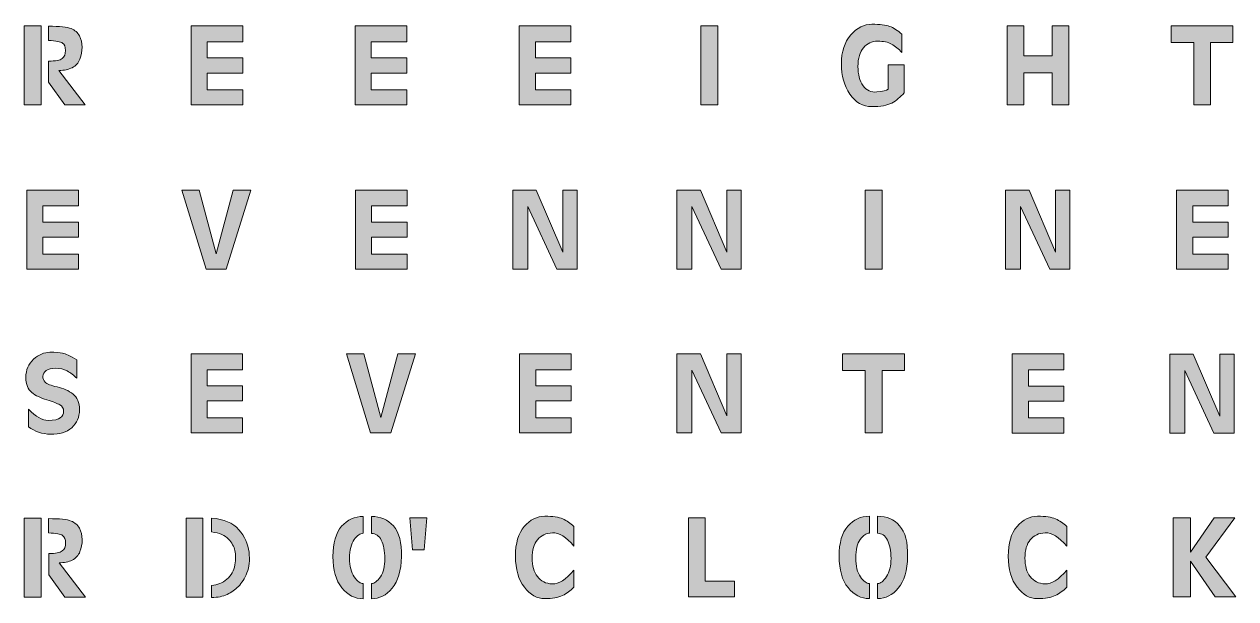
# Model space of a CAD drawing. Header units: inches. Extents: x -93 to 93, y -93 to 93.
# Drawn here: x 4 to 92.5, y -45 to -3 of the extents above; entities that cross this region are included whole.
import ezdxf

# ---------------------------------------------------------------- set-up
doc = ezdxf.new("R2010")
doc.units = ezdxf.units.IN
doc.header["$MEASUREMENT"] = 0
doc.layers.add('Top Copper', color=7, linetype='Continuous')

# ---------------------------------------------------------------- blocks, each defined once
blk = doc.blocks.new('block 42')
at = {"layer": 'Top Copper', "true_color": 0xffffff}
h = blk.add_hatch(color=7, dxfattribs=at)
h.dxf.hatch_style = 2
h.paths.add_polyline_path([(5.198, -3.076), (5.198, -8.855), (3.968, -8.855), (3.968, -3.076)])
edge = h.paths.add_edge_path()
edge.add_spline(control_points=[(6.74, -5.467), (6.902, -5.341), (6.983, -5.144), (6.983, -4.878), (6.983, -4.613), (6.912, -4.431), (6.77, -4.333), (6.629, -4.234), (6.287, -4.171), (5.744, -4.142), (5.744, -4.142), (5.744, -3.102), (5.744, -3.102), (6.564, -3.102), (7.113, -3.16), (7.39, -3.276), (7.667, -3.391), (7.871, -3.569), (8.001, -3.808), (8.131, -4.048), (8.196, -4.323), (8.196, -4.631), (8.196, -4.94), (8.142, -5.235), (8.035, -5.515), (7.929, -5.795), (7.741, -6.002), (7.472, -6.135), (7.204, -6.267), (6.882, -6.334), (6.506, -6.334), (6.506, -6.334), (8.429, -8.855), (8.429, -8.855), (8.429, -8.855), (6.922, -8.855), (6.922, -8.855), (6.922, -8.855), (5.752, -7.2), (5.752, -7.2), (5.752, -7.2), (5.752, -5.649), (5.752, -5.649), (6.249, -5.655), (6.578, -5.594), (6.74, -5.467)], knot_values=[0, 0, 0, 0, 1, 1, 1, 2, 2, 2, 3, 3, 3, 4, 4, 4, 5, 5, 5, 6, 6, 6, 7, 7, 7, 8, 8, 8, 9, 9, 9, 10, 10, 10, 11, 11, 11, 12, 12, 12, 13, 13, 13, 14, 14, 14, 15, 15, 15, 15], degree=3, periodic=1)
at = {"layer": 'Top Copper', "lineweight": 0}
blk.add_lwpolyline([(5.198, -3.076), (5.198, -8.855), (3.968, -8.855), (3.968, -3.076), (5.198, -3.076)], dxfattribs=at)
blk.add_open_spline([(6.74, -5.467), (6.902, -5.341), (6.983, -5.144), (6.983, -4.878), (6.983, -4.613), (6.912, -4.431), (6.77, -4.333), (6.629, -4.234), (6.287, -4.171), (5.744, -4.142), (5.744, -4.142), (5.744, -3.102), (5.744, -3.102), (6.564, -3.102), (7.113, -3.16), (7.39, -3.276), (7.667, -3.391), (7.871, -3.569), (8.001, -3.808), (8.131, -4.048), (8.196, -4.323), (8.196, -4.631), (8.196, -4.94), (8.142, -5.235), (8.035, -5.515), (7.929, -5.795), (7.741, -6.002), (7.472, -6.135), (7.204, -6.267), (6.882, -6.334), (6.506, -6.334), (6.506, -6.334), (8.429, -8.855), (8.429, -8.855), (8.429, -8.855), (6.922, -8.855), (6.922, -8.855), (6.922, -8.855), (5.752, -7.2), (5.752, -7.2), (5.752, -7.2), (5.752, -5.649), (5.752, -5.649), (6.249, -5.655), (6.578, -5.594), (6.74, -5.467)], degree=3, knots=[0, 0, 0, 0, 1, 1, 1, 2, 2, 2, 3, 3, 3, 4, 4, 4, 5, 5, 5, 6, 6, 6, 7, 7, 7, 8, 8, 8, 9, 9, 9, 10, 10, 10, 11, 11, 11, 12, 12, 12, 13, 13, 13, 14, 14, 14, 15, 15, 15, 15], dxfattribs=at)
blk = doc.blocks.new('block 45')
at = {"layer": 'Top Copper', "true_color": 0xffffff}
h = blk.add_hatch(color=7, dxfattribs=at)
h.dxf.hatch_style = 2
h.paths.add_polyline_path([(19.932, -3.076), (19.932, -4.237), (17.341, -4.237), (17.341, -5.424), (19.932, -5.424), (19.932, -6.524), (17.341, -6.524), (17.341, -7.755), (19.932, -7.755), (19.932, -8.855), (16.163, -8.855), (16.163, -3.076)])
at = {"layer": 'Top Copper', "lineweight": 0}
blk.add_lwpolyline([(19.932, -3.076), (19.932, -4.237), (17.341, -4.237), (17.341, -5.424), (19.932, -5.424), (19.932, -6.524), (17.341, -6.524), (17.341, -7.755), (19.932, -7.755), (19.932, -8.855), (16.163, -8.855), (16.163, -3.076), (19.932, -3.076)], dxfattribs=at)
blk = doc.blocks.new('block 59')
at = {"layer": 'Top Copper', "true_color": 0xffffff}
h = blk.add_hatch(color=7, dxfattribs=at)
h.dxf.hatch_style = 2
edge = h.paths.add_edge_path()
edge.add_spline(control_points=[(7.108, -28.31), (6.856, -28.177), (6.579, -28.111), (6.276, -28.111), (5.973, -28.111), (5.739, -28.168), (5.574, -28.284), (5.409, -28.4), (5.327, -28.537), (5.327, -28.696), (5.327, -28.854), (5.386, -28.999), (5.505, -29.129), (5.623, -29.259), (5.912, -29.374), (6.371, -29.475), (6.83, -29.576), (7.217, -29.75), (7.532, -29.995), (7.847, -30.241), (8.004, -30.628), (8.004, -31.156), (8.004, -31.685), (7.815, -32.118), (7.437, -32.456), (7.058, -32.794), (6.549, -32.954), (5.908, -32.936), (5.267, -32.919), (4.726, -32.734), (4.287, -32.382), (4.287, -32.382), (4.287, -31.109), (4.287, -31.109), (4.813, -31.651), (5.291, -31.923), (5.721, -31.923), (6.152, -31.923), (6.446, -31.862), (6.605, -31.741), (6.764, -31.619), (6.843, -31.454), (6.843, -31.243), (6.843, -31.032), (6.752, -30.877), (6.57, -30.779), (6.389, -30.681), (6.072, -30.562), (5.622, -30.424), (5.171, -30.285), (4.803, -30.106), (4.517, -29.887), (4.231, -29.667), (4.088, -29.293), (4.088, -28.765), (4.088, -28.236), (4.277, -27.8), (4.656, -27.457), (5.034, -27.113), (5.43, -26.941), (5.843, -26.941), (6.256, -26.941), (6.565, -26.963), (6.77, -27.006), (6.975, -27.05), (7.32, -27.21), (7.805, -27.487), (7.805, -27.487), (7.805, -28.847), (7.805, -28.847), (7.591, -28.622), (7.359, -28.443), (7.108, -28.31)], knot_values=[0, 0, 0, 0, 1, 1, 1, 2, 2, 2, 3, 3, 3, 4, 4, 4, 5, 5, 5, 6, 6, 6, 7, 7, 7, 8, 8, 8, 9, 9, 9, 10, 10, 10, 11, 11, 11, 12, 12, 12, 13, 13, 13, 14, 14, 14, 15, 15, 15, 16, 16, 16, 17, 17, 17, 18, 18, 18, 19, 19, 19, 20, 20, 20, 21, 21, 21, 22, 22, 22, 23, 23, 23, 24, 24, 24, 24], degree=3, periodic=1)
at = {"layer": 'Top Copper', "lineweight": 0}
blk.add_open_spline([(7.108, -28.31), (6.856, -28.177), (6.579, -28.111), (6.276, -28.111), (5.973, -28.111), (5.739, -28.168), (5.574, -28.284), (5.409, -28.4), (5.327, -28.537), (5.327, -28.696), (5.327, -28.854), (5.386, -28.999), (5.505, -29.129), (5.623, -29.259), (5.912, -29.374), (6.371, -29.475), (6.83, -29.576), (7.217, -29.75), (7.532, -29.995), (7.847, -30.241), (8.004, -30.628), (8.004, -31.156), (8.004, -31.685), (7.815, -32.118), (7.437, -32.456), (7.058, -32.794), (6.549, -32.954), (5.908, -32.936), (5.267, -32.919), (4.726, -32.734), (4.287, -32.382), (4.287, -32.382), (4.287, -31.109), (4.287, -31.109), (4.813, -31.651), (5.291, -31.923), (5.721, -31.923), (6.152, -31.923), (6.446, -31.862), (6.605, -31.741), (6.764, -31.619), (6.843, -31.454), (6.843, -31.243), (6.843, -31.032), (6.752, -30.877), (6.57, -30.779), (6.389, -30.681), (6.072, -30.562), (5.622, -30.424), (5.171, -30.285), (4.803, -30.106), (4.517, -29.887), (4.231, -29.667), (4.088, -29.293), (4.088, -28.765), (4.088, -28.236), (4.277, -27.8), (4.656, -27.457), (5.034, -27.113), (5.43, -26.941), (5.843, -26.941), (6.256, -26.941), (6.565, -26.963), (6.77, -27.006), (6.975, -27.05), (7.32, -27.21), (7.805, -27.487), (7.805, -27.487), (7.805, -28.847), (7.805, -28.847), (7.591, -28.622), (7.359, -28.443), (7.108, -28.31)], degree=3, knots=[0, 0, 0, 0, 1, 1, 1, 2, 2, 2, 3, 3, 3, 4, 4, 4, 5, 5, 5, 6, 6, 6, 7, 7, 7, 8, 8, 8, 9, 9, 9, 10, 10, 10, 11, 11, 11, 12, 12, 12, 13, 13, 13, 14, 14, 14, 15, 15, 15, 16, 16, 16, 17, 17, 17, 18, 18, 18, 19, 19, 19, 20, 20, 20, 21, 21, 21, 22, 22, 22, 23, 23, 23, 24, 24, 24, 24], dxfattribs=at)
blk = doc.blocks.new('block 60')
at = {"layer": 'Top Copper', "true_color": 0xffffff}
h = blk.add_hatch(color=7, dxfattribs=at)
h.dxf.hatch_style = 2
h.paths.add_polyline_path([(19.921, -27.054), (19.921, -28.215), (17.331, -28.215), (17.331, -29.401), (19.921, -29.401), (19.921, -30.502), (17.331, -30.502), (17.331, -31.732), (19.921, -31.732), (19.921, -32.832), (16.152, -32.832), (16.152, -27.054)])
at = {"layer": 'Top Copper', "lineweight": 0}
blk.add_lwpolyline([(19.921, -27.054), (19.921, -28.215), (17.331, -28.215), (17.331, -29.401), (19.921, -29.401), (19.921, -30.502), (17.331, -30.502), (17.331, -31.732), (19.921, -31.732), (19.921, -32.832), (16.152, -32.832), (16.152, -27.054), (19.921, -27.054)], dxfattribs=at)
blk = doc.blocks.new('block 61')
at = {"layer": 'Top Copper', "true_color": 0xffffff}
h = blk.add_hatch(color=7, dxfattribs=at)
h.dxf.hatch_style = 2
h.paths.add_polyline_path([(43.927, -27.054), (43.927, -28.215), (41.337, -28.215), (41.337, -29.401), (43.927, -29.401), (43.927, -30.502), (41.337, -30.502), (41.337, -31.732), (43.927, -31.732), (43.927, -32.832), (40.159, -32.832), (40.159, -27.054)])
at = {"layer": 'Top Copper', "lineweight": 0}
blk.add_lwpolyline([(43.927, -27.054), (43.927, -28.215), (41.337, -28.215), (41.337, -29.401), (43.927, -29.401), (43.927, -30.502), (41.337, -30.502), (41.337, -31.732), (43.927, -31.732), (43.927, -32.832), (40.159, -32.832), (40.159, -27.054), (43.927, -27.054)], dxfattribs=at)
blk = doc.blocks.new('block 62')
at = {"layer": 'Top Copper', "true_color": 0xffffff}
h = blk.add_hatch(color=7, dxfattribs=at)
h.dxf.hatch_style = 2
h.paths.add_polyline_path([(56.348, -32.832), (54.876, -32.832), (52.744, -28.258), (52.744, -32.832), (51.653, -32.832), (51.653, -27.054), (53.368, -27.054), (55.3, -31.594), (55.309, -27.054), (56.348, -27.054)])
at = {"layer": 'Top Copper', "lineweight": 0}
blk.add_lwpolyline([(56.348, -32.832), (54.876, -32.832), (52.744, -28.258), (52.744, -32.832), (51.653, -32.832), (51.653, -27.054), (53.368, -27.054), (55.3, -31.594), (55.309, -27.054), (56.348, -27.054), (56.348, -32.832)], dxfattribs=at)
blk = doc.blocks.new('block 63')
at = {"layer": 'Top Copper', "true_color": 0xffffff}
h = blk.add_hatch(color=7, dxfattribs=at)
h.dxf.hatch_style = 2
h.paths.add_polyline_path([(54.638, -3.069), (54.638, -8.848), (53.408, -8.848), (53.408, -3.069)])
at = {"layer": 'Top Copper', "lineweight": 0}
blk.add_lwpolyline([(54.638, -3.069), (54.638, -8.848), (53.408, -8.848), (53.408, -3.069), (54.638, -3.069)], dxfattribs=at)
blk = doc.blocks.new('block 64')
at = {"layer": 'Top Copper', "true_color": 0xffffff}
h = blk.add_hatch(color=7, dxfattribs=at)
h.dxf.hatch_style = 2
h.paths.add_polyline_path([(30.757, -32.832), (29.275, -32.832), (27.508, -27.054), (28.782, -27.054), (30.021, -31.706), (31.259, -27.054), (32.55, -27.054)])
at = {"layer": 'Top Copper', "lineweight": 0}
blk.add_lwpolyline([(30.757, -32.832), (29.275, -32.832), (27.508, -27.054), (28.782, -27.054), (30.021, -31.706), (31.259, -27.054), (32.55, -27.054), (30.757, -32.832)], dxfattribs=at)
blk = doc.blocks.new('block 66')
at = {"layer": 'Top Copper', "true_color": 0xffffff}
h = blk.add_hatch(color=7, dxfattribs=at)
h.dxf.hatch_style = 2
edge = h.paths.add_edge_path()
edge.add_spline(control_points=[(68.248, -7.964), (67.977, -8.293), (67.676, -8.545), (67.347, -8.718), (67.018, -8.891), (66.53, -8.978), (65.883, -8.978), (65.236, -8.978), (64.705, -8.674), (64.289, -8.068), (63.873, -7.461), (63.665, -6.721), (63.665, -5.846), (63.665, -4.971), (63.893, -4.271), (64.35, -3.745), (64.806, -3.219), (65.323, -2.956), (65.9, -2.956), (66.478, -2.956), (66.908, -3.008), (67.191, -3.112), (67.474, -3.216), (67.772, -3.407), (68.084, -3.684), (68.084, -3.684), (68.084, -5.027), (68.084, -5.027), (67.847, -4.761), (67.597, -4.556), (67.334, -4.412), (67.071, -4.267), (66.73, -4.195), (66.312, -4.195), (65.893, -4.195), (65.549, -4.354), (65.281, -4.672), (65.012, -4.99), (64.878, -5.446), (64.878, -6.041), (64.878, -6.636), (65.001, -7.106), (65.246, -7.453), (65.492, -7.799), (65.83, -7.951), (66.26, -7.908), (66.69, -7.864), (66.963, -7.797), (67.079, -7.704), (67.079, -7.704), (67.079, -5.937), (67.079, -5.937), (67.079, -5.937), (68.257, -5.937), (68.257, -5.937), (68.257, -5.937), (68.248, -7.964), (68.248, -7.964)], knot_values=[0, 0, 0, 0, 1, 1, 1, 2, 2, 2, 3, 3, 3, 4, 4, 4, 5, 5, 5, 6, 6, 6, 7, 7, 7, 8, 8, 8, 9, 9, 9, 10, 10, 10, 11, 11, 11, 12, 12, 12, 13, 13, 13, 14, 14, 14, 15, 15, 15, 16, 16, 16, 17, 17, 17, 18, 18, 18, 19, 19, 19, 19], degree=3, periodic=1)
at = {"layer": 'Top Copper', "lineweight": 0}
blk.add_open_spline([(68.248, -7.964), (67.977, -8.293), (67.676, -8.545), (67.347, -8.718), (67.018, -8.891), (66.53, -8.978), (65.883, -8.978), (65.236, -8.978), (64.705, -8.674), (64.289, -8.068), (63.873, -7.461), (63.665, -6.721), (63.665, -5.846), (63.665, -4.971), (63.893, -4.271), (64.35, -3.745), (64.806, -3.219), (65.323, -2.956), (65.9, -2.956), (66.478, -2.956), (66.908, -3.008), (67.191, -3.112), (67.474, -3.216), (67.772, -3.407), (68.084, -3.684), (68.084, -3.684), (68.084, -5.027), (68.084, -5.027), (67.847, -4.761), (67.597, -4.556), (67.334, -4.412), (67.071, -4.267), (66.73, -4.195), (66.312, -4.195), (65.893, -4.195), (65.549, -4.354), (65.281, -4.672), (65.012, -4.99), (64.878, -5.446), (64.878, -6.041), (64.878, -6.636), (65.001, -7.106), (65.246, -7.453), (65.492, -7.799), (65.83, -7.951), (66.26, -7.908), (66.69, -7.864), (66.963, -7.797), (67.079, -7.704), (67.079, -7.704), (67.079, -5.937), (67.079, -5.937), (67.079, -5.937), (68.257, -5.937), (68.257, -5.937), (68.257, -5.937), (68.248, -7.964), (68.248, -7.964)], degree=3, knots=[0, 0, 0, 0, 1, 1, 1, 2, 2, 2, 3, 3, 3, 4, 4, 4, 5, 5, 5, 6, 6, 6, 7, 7, 7, 8, 8, 8, 9, 9, 9, 10, 10, 10, 11, 11, 11, 12, 12, 12, 13, 13, 13, 14, 14, 14, 15, 15, 15, 16, 16, 16, 17, 17, 17, 18, 18, 18, 19, 19, 19, 19], dxfattribs=at)
blk = doc.blocks.new('block 67')
at = {"layer": 'Top Copper', "true_color": 0xffffff}
h = blk.add_hatch(color=7, dxfattribs=at)
h.dxf.hatch_style = 2
h.paths.add_polyline_path([(79.054, -5.278), (79.054, -3.069), (80.284, -3.069), (80.284, -8.848), (79.054, -8.848), (79.054, -6.5), (77.001, -6.5), (77.001, -8.848), (75.77, -8.848), (75.77, -3.069), (77.001, -3.069), (77.001, -5.278)])
at = {"layer": 'Top Copper', "lineweight": 0}
blk.add_lwpolyline([(79.054, -5.278), (79.054, -3.069), (80.284, -3.069), (80.284, -8.848), (79.054, -8.848), (79.054, -6.5), (77.001, -6.5), (77.001, -8.848), (75.77, -8.848), (75.77, -3.069), (77.001, -3.069), (77.001, -5.278), (79.054, -5.278)], dxfattribs=at)
blk = doc.blocks.new('block 68')
at = {"layer": 'Top Copper', "true_color": 0xffffff}
h = blk.add_hatch(color=7, dxfattribs=at)
h.dxf.hatch_style = 2
h.paths.add_polyline_path([(92.271, -3.069), (92.271, -4.282), (90.633, -4.282), (90.633, -8.848), (89.403, -8.848), (89.403, -4.282), (87.748, -4.282), (87.748, -3.069)])
at = {"layer": 'Top Copper', "lineweight": 0}
blk.add_lwpolyline([(92.271, -3.069), (92.271, -4.282), (90.633, -4.282), (90.633, -8.848), (89.403, -8.848), (89.403, -4.282), (87.748, -4.282), (87.748, -3.069), (92.271, -3.069)], dxfattribs=at)
blk = doc.blocks.new('block 69')
at = {"layer": 'Top Copper', "true_color": 0xffffff}
h = blk.add_hatch(color=7, dxfattribs=at)
h.dxf.hatch_style = 2
h.paths.add_polyline_path([(66.641, -15.082), (66.641, -20.861), (65.41, -20.861), (65.41, -15.082)])
at = {"layer": 'Top Copper', "lineweight": 0}
blk.add_lwpolyline([(66.641, -15.082), (66.641, -20.861), (65.41, -20.861), (65.41, -15.082), (66.641, -15.082)], dxfattribs=at)
blk = doc.blocks.new('block 70')
at = {"layer": 'Top Copper', "true_color": 0xffffff}
h = blk.add_hatch(color=7, dxfattribs=at)
h.dxf.hatch_style = 2
h.paths.add_polyline_path([(91.925, -15.082), (91.925, -16.243), (89.335, -16.243), (89.335, -17.43), (91.925, -17.43), (91.925, -18.53), (89.335, -18.53), (89.335, -19.76), (91.925, -19.76), (91.925, -20.861), (88.157, -20.861), (88.157, -15.082)])
at = {"layer": 'Top Copper', "lineweight": 0}
blk.add_lwpolyline([(91.925, -15.082), (91.925, -16.243), (89.335, -16.243), (89.335, -17.43), (91.925, -17.43), (91.925, -18.53), (89.335, -18.53), (89.335, -19.76), (91.925, -19.76), (91.925, -20.861), (88.157, -20.861), (88.157, -15.082), (91.925, -15.082)], dxfattribs=at)
blk = doc.blocks.new('block 72')
at = {"layer": 'Top Copper', "true_color": 0xffffff}
h = blk.add_hatch(color=7, dxfattribs=at)
h.dxf.hatch_style = 2
h.paths.add_polyline_path([(31.912, -3.076), (31.912, -4.237), (29.322, -4.237), (29.322, -5.424), (31.912, -5.424), (31.912, -6.524), (29.322, -6.524), (29.322, -7.755), (31.912, -7.755), (31.912, -8.855), (28.143, -8.855), (28.143, -3.076)])
at = {"layer": 'Top Copper', "lineweight": 0}
blk.add_lwpolyline([(31.912, -3.076), (31.912, -4.237), (29.322, -4.237), (29.322, -5.424), (31.912, -5.424), (31.912, -6.524), (29.322, -6.524), (29.322, -7.755), (31.912, -7.755), (31.912, -8.855), (28.143, -8.855), (28.143, -3.076), (31.912, -3.076)], dxfattribs=at)
blk = doc.blocks.new('block 74')
at = {"layer": 'Top Copper', "true_color": 0xffffff}
h = blk.add_hatch(color=7, dxfattribs=at)
h.dxf.hatch_style = 2
h.paths.add_polyline_path([(7.927, -15.082), (7.927, -16.243), (5.336, -16.243), (5.336, -17.43), (7.927, -17.43), (7.927, -18.53), (5.336, -18.53), (5.336, -19.76), (7.927, -19.76), (7.927, -20.861), (4.158, -20.861), (4.158, -15.082)])
at = {"layer": 'Top Copper', "lineweight": 0}
blk.add_lwpolyline([(7.927, -15.082), (7.927, -16.243), (5.336, -16.243), (5.336, -17.43), (7.927, -17.43), (7.927, -18.53), (5.336, -18.53), (5.336, -19.76), (7.927, -19.76), (7.927, -20.861), (4.158, -20.861), (4.158, -15.082), (7.927, -15.082)], dxfattribs=at)
blk = doc.blocks.new('block 75')
at = {"layer": 'Top Copper', "true_color": 0xffffff}
h = blk.add_hatch(color=7, dxfattribs=at)
h.dxf.hatch_style = 2
h.paths.add_polyline_path([(79.917, -27.068), (79.917, -28.229), (77.326, -28.229), (77.326, -29.416), (79.917, -29.416), (79.917, -30.517), (77.326, -30.517), (77.326, -31.747), (79.917, -31.747), (79.917, -32.847), (76.148, -32.847), (76.148, -27.068)])
at = {"layer": 'Top Copper', "lineweight": 0}
blk.add_lwpolyline([(79.917, -27.068), (79.917, -28.229), (77.326, -28.229), (77.326, -29.416), (79.917, -29.416), (79.917, -30.517), (77.326, -30.517), (77.326, -31.747), (79.917, -31.747), (79.917, -32.847), (76.148, -32.847), (76.148, -27.068), (79.917, -27.068)], dxfattribs=at)
blk = doc.blocks.new('block 76')
at = {"layer": 'Top Copper', "true_color": 0xffffff}
h = blk.add_hatch(color=7, dxfattribs=at)
h.dxf.hatch_style = 2
h.paths.add_polyline_path([(80.354, -20.861), (78.882, -20.861), (76.751, -16.286), (76.751, -20.861), (75.659, -20.861), (75.659, -15.082), (77.374, -15.082), (79.306, -19.622), (79.315, -15.082), (80.354, -15.082)])
at = {"layer": 'Top Copper', "lineweight": 0}
blk.add_lwpolyline([(80.354, -20.861), (78.882, -20.861), (76.751, -16.286), (76.751, -20.861), (75.659, -20.861), (75.659, -15.082), (77.374, -15.082), (79.306, -19.622), (79.315, -15.082), (80.354, -15.082), (80.354, -20.861)], dxfattribs=at)
blk = doc.blocks.new('block 77')
at = {"layer": 'Top Copper', "true_color": 0xffffff}
h = blk.add_hatch(color=7, dxfattribs=at)
h.dxf.hatch_style = 2
h.paths.add_polyline_path([(18.731, -20.861), (17.249, -20.861), (15.482, -15.082), (16.756, -15.082), (17.994, -19.735), (19.233, -15.082), (20.524, -15.082)])
at = {"layer": 'Top Copper', "lineweight": 0}
blk.add_lwpolyline([(18.731, -20.861), (17.249, -20.861), (15.482, -15.082), (16.756, -15.082), (17.994, -19.735), (19.233, -15.082), (20.524, -15.082), (18.731, -20.861)], dxfattribs=at)
blk = doc.blocks.new('block 78')
at = {"layer": 'Top Copper', "true_color": 0xffffff}
h = blk.add_hatch(color=7, dxfattribs=at)
h.dxf.hatch_style = 2
h.paths.add_polyline_path([(31.932, -15.082), (31.932, -16.243), (29.341, -16.243), (29.341, -17.43), (31.932, -17.43), (31.932, -18.53), (29.341, -18.53), (29.341, -19.76), (31.932, -19.76), (31.932, -20.861), (28.163, -20.861), (28.163, -15.082)])
at = {"layer": 'Top Copper', "lineweight": 0}
blk.add_lwpolyline([(31.932, -15.082), (31.932, -16.243), (29.341, -16.243), (29.341, -17.43), (31.932, -17.43), (31.932, -18.53), (29.341, -18.53), (29.341, -19.76), (31.932, -19.76), (31.932, -20.861), (28.163, -20.861), (28.163, -15.082), (31.932, -15.082)], dxfattribs=at)
blk = doc.blocks.new('block 79')
at = {"layer": 'Top Copper', "true_color": 0xffffff}
h = blk.add_hatch(color=7, dxfattribs=at)
h.dxf.hatch_style = 2
h.paths.add_polyline_path([(44.359, -20.861), (42.886, -20.861), (40.755, -16.286), (40.755, -20.861), (39.663, -20.861), (39.663, -15.082), (41.379, -15.082), (43.311, -19.622), (43.319, -15.082), (44.359, -15.082)])
at = {"layer": 'Top Copper', "lineweight": 0}
blk.add_lwpolyline([(44.359, -20.861), (42.886, -20.861), (40.755, -16.286), (40.755, -20.861), (39.663, -20.861), (39.663, -15.082), (41.379, -15.082), (43.311, -19.622), (43.319, -15.082), (44.359, -15.082), (44.359, -20.861)], dxfattribs=at)
blk = doc.blocks.new('block 84')
at = {"layer": 'Top Copper', "true_color": 0xffffff}
h = blk.add_hatch(color=7, dxfattribs=at)
h.dxf.hatch_style = 2
edge = h.paths.add_edge_path()
edge.add_spline(control_points=[(44.125, -44.122), (43.877, -44.377), (43.598, -44.579), (43.289, -44.729), (42.98, -44.879), (42.547, -44.954), (41.99, -44.954), (41.432, -44.954), (40.937, -44.677), (40.504, -44.122), (40.071, -43.568), (39.854, -42.814), (39.854, -41.861), (39.854, -40.908), (40.067, -40.182), (40.495, -39.682), (40.922, -39.183), (41.425, -38.933), (42.003, -38.933), (42.58, -38.933), (43.016, -38.996), (43.311, -39.124), (43.605, -39.251), (43.877, -39.438), (44.125, -39.686), (44.125, -39.686), (44.125, -41.116), (44.125, -41.116), (43.553, -40.452), (43.032, -40.128), (42.561, -40.146), (42.09, -40.163), (41.725, -40.331), (41.466, -40.648), (41.205, -40.966), (41.076, -41.412), (41.076, -41.987), (41.076, -42.561), (41.202, -43.015), (41.457, -43.347), (41.711, -43.679), (42.073, -43.857), (42.544, -43.88), (43.015, -43.903), (43.542, -43.565), (44.125, -42.866), (44.125, -42.866), (44.125, -44.122), (44.125, -44.122)], knot_values=[0, 0, 0, 0, 1, 1, 1, 2, 2, 2, 3, 3, 3, 4, 4, 4, 5, 5, 5, 6, 6, 6, 7, 7, 7, 8, 8, 8, 9, 9, 9, 10, 10, 10, 11, 11, 11, 12, 12, 12, 13, 13, 13, 14, 14, 14, 15, 15, 15, 16, 16, 16, 16], degree=3, periodic=1)
at = {"layer": 'Top Copper', "lineweight": 0}
blk.add_open_spline([(44.125, -44.122), (43.877, -44.377), (43.598, -44.579), (43.289, -44.729), (42.98, -44.879), (42.547, -44.954), (41.99, -44.954), (41.432, -44.954), (40.937, -44.677), (40.504, -44.122), (40.071, -43.568), (39.854, -42.814), (39.854, -41.861), (39.854, -40.908), (40.067, -40.182), (40.495, -39.682), (40.922, -39.183), (41.425, -38.933), (42.003, -38.933), (42.58, -38.933), (43.016, -38.996), (43.311, -39.124), (43.605, -39.251), (43.877, -39.438), (44.125, -39.686), (44.125, -39.686), (44.125, -41.116), (44.125, -41.116), (43.553, -40.452), (43.032, -40.128), (42.561, -40.146), (42.09, -40.163), (41.725, -40.331), (41.466, -40.648), (41.205, -40.966), (41.076, -41.412), (41.076, -41.987), (41.076, -42.561), (41.202, -43.015), (41.457, -43.347), (41.711, -43.679), (42.073, -43.857), (42.544, -43.88), (43.015, -43.903), (43.542, -43.565), (44.125, -42.866), (44.125, -42.866), (44.125, -44.122), (44.125, -44.122)], degree=3, knots=[0, 0, 0, 0, 1, 1, 1, 2, 2, 2, 3, 3, 3, 4, 4, 4, 5, 5, 5, 6, 6, 6, 7, 7, 7, 8, 8, 8, 9, 9, 9, 10, 10, 10, 11, 11, 11, 12, 12, 12, 13, 13, 13, 14, 14, 14, 15, 15, 15, 16, 16, 16, 16], dxfattribs=at)
blk = doc.blocks.new('block 85')
at = {"layer": 'Top Copper', "true_color": 0xffffff}
h = blk.add_hatch(color=7, dxfattribs=at)
h.dxf.hatch_style = 2
h.paths.add_polyline_path([(55.848, -43.672), (55.848, -44.824), (52.496, -44.824), (52.496, -39.045), (53.726, -39.045), (53.726, -43.672)])
at = {"layer": 'Top Copper', "lineweight": 0}
blk.add_lwpolyline([(55.848, -43.672), (55.848, -44.824), (52.496, -44.824), (52.496, -39.045), (53.726, -39.045), (53.726, -43.672), (55.848, -43.672)], dxfattribs=at)
blk = doc.blocks.new('block 88')
at = {"layer": 'Top Copper', "true_color": 0xffffff}
h = blk.add_hatch(color=7, dxfattribs=at)
h.dxf.hatch_style = 2
edge = h.paths.add_edge_path()
edge.add_spline(control_points=[(64.15, -44.148), (63.717, -43.611), (63.5, -42.849), (63.5, -41.861), (63.5, -40.874), (63.711, -40.138), (64.133, -39.656), (64.555, -39.174), (65.08, -38.933), (65.71, -38.933), (65.71, -38.933), (65.71, -40.163), (65.71, -40.163), (65.49, -40.169), (65.269, -40.323), (65.047, -40.627), (64.824, -40.93), (64.713, -41.38), (64.713, -41.978), (64.713, -42.576), (64.829, -43.036), (65.06, -43.36), (65.291, -43.683), (65.507, -43.845), (65.71, -43.845), (65.71, -43.845), (65.71, -44.954), (65.71, -44.954), (65.103, -44.954), (64.583, -44.686), (64.15, -44.148)], knot_values=[0, 0, 0, 0, 1, 1, 1, 2, 2, 2, 3, 3, 3, 4, 4, 4, 5, 5, 5, 6, 6, 6, 7, 7, 7, 8, 8, 8, 9, 9, 9, 10, 10, 10, 10], degree=3, periodic=1)
edge = h.paths.add_edge_path()
edge.add_spline(control_points=[(66.962, -43.347), (67.184, -43.015), (67.294, -42.57), (67.291, -42.013), (67.288, -41.456), (67.201, -41.009), (67.031, -40.674), (66.86, -40.339), (66.622, -40.175), (66.316, -40.18), (66.316, -40.18), (66.316, -38.933), (66.316, -38.933), (66.974, -38.933), (67.509, -39.165), (67.919, -39.63), (68.329, -40.095), (68.524, -40.842), (68.504, -41.87), (68.483, -42.898), (68.257, -43.669), (67.824, -44.183), (67.391, -44.697), (66.888, -44.954), (66.316, -44.954), (66.316, -44.954), (66.316, -43.845), (66.316, -43.845), (66.524, -43.845), (66.739, -43.679), (66.962, -43.347)], knot_values=[0, 0, 0, 0, 1, 1, 1, 2, 2, 2, 3, 3, 3, 4, 4, 4, 5, 5, 5, 6, 6, 6, 7, 7, 7, 8, 8, 8, 9, 9, 9, 10, 10, 10, 10], degree=3, periodic=1)
at = {"layer": 'Top Copper', "lineweight": 0}
for points in [[(64.15, -44.148), (63.717, -43.611), (63.5, -42.849), (63.5, -41.861), (63.5, -40.874), (63.711, -40.138), (64.133, -39.656), (64.555, -39.174), (65.08, -38.933), (65.71, -38.933), (65.71, -38.933), (65.71, -40.163), (65.71, -40.163), (65.49, -40.169), (65.269, -40.323), (65.047, -40.627), (64.824, -40.93), (64.713, -41.38), (64.713, -41.978), (64.713, -42.576), (64.829, -43.036), (65.06, -43.36), (65.291, -43.683), (65.507, -43.845), (65.71, -43.845), (65.71, -43.845), (65.71, -44.954), (65.71, -44.954), (65.103, -44.954), (64.583, -44.686), (64.15, -44.148)], [(66.962, -43.347), (67.184, -43.015), (67.294, -42.57), (67.291, -42.013), (67.288, -41.456), (67.201, -41.009), (67.031, -40.674), (66.86, -40.339), (66.622, -40.175), (66.316, -40.18), (66.316, -40.18), (66.316, -38.933), (66.316, -38.933), (66.974, -38.933), (67.509, -39.165), (67.919, -39.63), (68.329, -40.095), (68.524, -40.842), (68.504, -41.87), (68.483, -42.898), (68.257, -43.669), (67.824, -44.183), (67.391, -44.697), (66.888, -44.954), (66.316, -44.954), (66.316, -44.954), (66.316, -43.845), (66.316, -43.845), (66.524, -43.845), (66.739, -43.679), (66.962, -43.347)]]:
    blk.add_open_spline(points, degree=3, knots=[0, 0, 0, 0, 1, 1, 1, 2, 2, 2, 3, 3, 3, 4, 4, 4, 5, 5, 5, 6, 6, 6, 7, 7, 7, 8, 8, 8, 9, 9, 9, 10, 10, 10, 10], dxfattribs=at)
blk = doc.blocks.new('block 89')
at = {"layer": 'Top Copper', "true_color": 0xffffff}
h = blk.add_hatch(color=7, dxfattribs=at)
h.dxf.hatch_style = 2
edge = h.paths.add_edge_path()
edge.add_spline(control_points=[(80.126, -44.122), (79.878, -44.377), (79.599, -44.579), (79.29, -44.729), (78.981, -44.879), (78.548, -44.954), (77.991, -44.954), (77.433, -44.954), (76.938, -44.677), (76.505, -44.122), (76.072, -43.568), (75.855, -42.814), (75.855, -41.861), (75.855, -40.908), (76.069, -40.182), (76.496, -39.682), (76.923, -39.183), (77.426, -38.933), (78.004, -38.933), (78.581, -38.933), (79.017, -38.996), (79.312, -39.124), (79.607, -39.251), (79.878, -39.438), (80.126, -39.686), (80.126, -39.686), (80.126, -41.116), (80.126, -41.116), (79.554, -40.452), (79.033, -40.128), (78.563, -40.146), (78.092, -40.163), (77.727, -40.331), (77.467, -40.648), (77.207, -40.966), (77.077, -41.412), (77.077, -41.987), (77.077, -42.561), (77.204, -43.015), (77.458, -43.347), (77.712, -43.679), (78.074, -43.857), (78.545, -43.88), (79.016, -43.903), (79.543, -43.565), (80.126, -42.866), (80.126, -42.866), (80.126, -44.122), (80.126, -44.122)], knot_values=[0, 0, 0, 0, 1, 1, 1, 2, 2, 2, 3, 3, 3, 4, 4, 4, 5, 5, 5, 6, 6, 6, 7, 7, 7, 8, 8, 8, 9, 9, 9, 10, 10, 10, 11, 11, 11, 12, 12, 12, 13, 13, 13, 14, 14, 14, 15, 15, 15, 16, 16, 16, 16], degree=3, periodic=1)
at = {"layer": 'Top Copper', "lineweight": 0}
blk.add_open_spline([(80.126, -44.122), (79.878, -44.377), (79.599, -44.579), (79.29, -44.729), (78.981, -44.879), (78.548, -44.954), (77.991, -44.954), (77.433, -44.954), (76.938, -44.677), (76.505, -44.122), (76.072, -43.568), (75.855, -42.814), (75.855, -41.861), (75.855, -40.908), (76.069, -40.182), (76.496, -39.682), (76.923, -39.183), (77.426, -38.933), (78.004, -38.933), (78.581, -38.933), (79.017, -38.996), (79.312, -39.124), (79.607, -39.251), (79.878, -39.438), (80.126, -39.686), (80.126, -39.686), (80.126, -41.116), (80.126, -41.116), (79.554, -40.452), (79.033, -40.128), (78.563, -40.146), (78.092, -40.163), (77.727, -40.331), (77.467, -40.648), (77.207, -40.966), (77.077, -41.412), (77.077, -41.987), (77.077, -42.561), (77.204, -43.015), (77.458, -43.347), (77.712, -43.679), (78.074, -43.857), (78.545, -43.88), (79.016, -43.903), (79.543, -43.565), (80.126, -42.866), (80.126, -42.866), (80.126, -44.122), (80.126, -44.122)], degree=3, knots=[0, 0, 0, 0, 1, 1, 1, 2, 2, 2, 3, 3, 3, 4, 4, 4, 5, 5, 5, 6, 6, 6, 7, 7, 7, 8, 8, 8, 9, 9, 9, 10, 10, 10, 11, 11, 11, 12, 12, 12, 13, 13, 13, 14, 14, 14, 15, 15, 15, 16, 16, 16, 16], dxfattribs=at)
blk = doc.blocks.new('block 90')
at = {"layer": 'Top Copper', "true_color": 0xffffff}
h = blk.add_hatch(color=7, dxfattribs=at)
h.dxf.hatch_style = 2
h.paths.add_polyline_path([(87.903, -39.045), (89.159, -39.045), (89.159, -41.566), (90.901, -39.045), (92.408, -39.045), (90.286, -41.922), (92.478, -44.824), (90.962, -44.824), (89.159, -42.225), (89.159, -44.824), (87.903, -44.824)])
at = {"layer": 'Top Copper', "lineweight": 0}
blk.add_lwpolyline([(87.903, -39.045), (89.159, -39.045), (89.159, -41.566), (90.901, -39.045), (92.408, -39.045), (90.286, -41.922), (92.478, -44.824), (90.962, -44.824), (89.159, -42.225), (89.159, -44.824), (87.903, -44.824), (87.903, -39.045)], dxfattribs=at)
blk = doc.blocks.new('block 143')
at = {"layer": 'Top Copper', "true_color": 0xffffff}
h = blk.add_hatch(color=7, dxfattribs=at)
h.dxf.hatch_style = 2
edge = h.paths.add_edge_path()
edge.add_spline(control_points=[(27.173, -44.161), (26.74, -43.624), (26.523, -42.861), (26.523, -41.874), (26.523, -40.886), (26.734, -40.151), (27.156, -39.669), (27.578, -39.187), (28.103, -38.945), (28.733, -38.945), (28.733, -38.945), (28.733, -40.176), (28.733, -40.176), (28.513, -40.182), (28.292, -40.336), (28.07, -40.639), (27.847, -40.943), (27.736, -41.393), (27.736, -41.991), (27.736, -42.589), (27.852, -43.049), (28.083, -43.373), (28.314, -43.696), (28.531, -43.858), (28.733, -43.858), (28.733, -43.858), (28.733, -44.967), (28.733, -44.967), (28.126, -44.967), (27.607, -44.698), (27.173, -44.161)], knot_values=[0, 0, 0, 0, 1, 1, 1, 2, 2, 2, 3, 3, 3, 4, 4, 4, 5, 5, 5, 6, 6, 6, 7, 7, 7, 8, 8, 8, 9, 9, 9, 10, 10, 10, 10], degree=3, periodic=1)
edge = h.paths.add_edge_path()
edge.add_spline(control_points=[(29.985, -43.36), (30.207, -43.028), (30.317, -42.583), (30.314, -42.025), (30.311, -41.468), (30.224, -41.022), (30.054, -40.687), (29.883, -40.352), (29.645, -40.187), (29.339, -40.193), (29.339, -40.193), (29.339, -38.945), (29.339, -38.945), (29.997, -38.945), (30.532, -39.178), (30.942, -39.643), (31.352, -40.108), (31.547, -40.855), (31.527, -41.883), (31.506, -42.911), (31.28, -43.682), (30.847, -44.196), (30.414, -44.71), (29.911, -44.967), (29.339, -44.967), (29.339, -44.967), (29.339, -43.858), (29.339, -43.858), (29.547, -43.858), (29.762, -43.692), (29.985, -43.36)], knot_values=[0, 0, 0, 0, 1, 1, 1, 2, 2, 2, 3, 3, 3, 4, 4, 4, 5, 5, 5, 6, 6, 6, 7, 7, 7, 8, 8, 8, 9, 9, 9, 10, 10, 10, 10], degree=3, periodic=1)
h = blk.add_hatch(color=7, dxfattribs=at)
h.dxf.hatch_style = 2
h.paths.add_polyline_path([(32.345, -41.38), (32.138, -39.058), (33.385, -39.058), (33.177, -41.38)])
at = {"layer": 'Top Copper', "lineweight": 0}
blk.add_lwpolyline([(32.345, -41.38), (32.138, -39.058), (33.385, -39.058), (33.177, -41.38), (32.345, -41.38)], dxfattribs=at)
for points in [[(27.173, -44.161), (26.74, -43.624), (26.523, -42.861), (26.523, -41.874), (26.523, -40.886), (26.734, -40.151), (27.156, -39.669), (27.578, -39.187), (28.103, -38.945), (28.733, -38.945), (28.733, -38.945), (28.733, -40.176), (28.733, -40.176), (28.513, -40.182), (28.292, -40.336), (28.07, -40.639), (27.847, -40.943), (27.736, -41.393), (27.736, -41.991), (27.736, -42.589), (27.852, -43.049), (28.083, -43.373), (28.314, -43.696), (28.531, -43.858), (28.733, -43.858), (28.733, -43.858), (28.733, -44.967), (28.733, -44.967), (28.126, -44.967), (27.607, -44.698), (27.173, -44.161)], [(29.985, -43.36), (30.207, -43.028), (30.317, -42.583), (30.314, -42.025), (30.311, -41.468), (30.224, -41.022), (30.054, -40.687), (29.883, -40.352), (29.645, -40.187), (29.339, -40.193), (29.339, -40.193), (29.339, -38.945), (29.339, -38.945), (29.997, -38.945), (30.532, -39.178), (30.942, -39.643), (31.352, -40.108), (31.547, -40.855), (31.527, -41.883), (31.506, -42.911), (31.28, -43.682), (30.847, -44.196), (30.414, -44.71), (29.911, -44.967), (29.339, -44.967), (29.339, -44.967), (29.339, -43.858), (29.339, -43.858), (29.547, -43.858), (29.762, -43.692), (29.985, -43.36)]]:
    blk.add_open_spline(points, degree=3, knots=[0, 0, 0, 0, 1, 1, 1, 2, 2, 2, 3, 3, 3, 4, 4, 4, 5, 5, 5, 6, 6, 6, 7, 7, 7, 8, 8, 8, 9, 9, 9, 10, 10, 10, 10], dxfattribs=at)
blk = doc.blocks.new('block 177')
at = {"layer": 'Top Copper', "true_color": 0xffffff}
h = blk.add_hatch(color=7, dxfattribs=at)
h.dxf.hatch_style = 2
h.paths.add_polyline_path([(91.925, -15.082), (91.925, -16.243), (89.335, -16.243), (89.335, -17.43), (91.925, -17.43), (91.925, -18.53), (89.335, -18.53), (89.335, -19.76), (91.925, -19.76), (91.925, -20.861), (88.157, -20.861), (88.157, -15.082)])
at = {"layer": 'Top Copper', "lineweight": 0}
blk.add_lwpolyline([(91.925, -15.082), (91.925, -16.243), (89.335, -16.243), (89.335, -17.43), (91.925, -17.43), (91.925, -18.53), (89.335, -18.53), (89.335, -19.76), (91.925, -19.76), (91.925, -20.861), (88.157, -20.861), (88.157, -15.082), (91.925, -15.082)], dxfattribs=at)
blk = doc.blocks.new('block 200')
at = {"layer": 'Top Copper', "true_color": 0xffffff}
h = blk.add_hatch(color=7, dxfattribs=at)
h.dxf.hatch_style = 2
h.paths.add_polyline_path([(92.353, -32.856), (90.88, -32.856), (88.749, -28.281), (88.749, -32.856), (87.657, -32.856), (87.657, -27.077), (89.372, -27.077), (91.304, -31.617), (91.313, -27.077), (92.353, -27.077)])
at = {"layer": 'Top Copper', "lineweight": 0}
blk.add_lwpolyline([(92.353, -32.856), (90.88, -32.856), (88.749, -28.281), (88.749, -32.856), (87.657, -32.856), (87.657, -27.077), (89.372, -27.077), (91.304, -31.617), (91.313, -27.077), (92.353, -27.077), (92.353, -32.856)], dxfattribs=at)
blk = doc.blocks.new('block 209')
at = {"layer": 'Top Copper', "true_color": 0xffffff}
h = blk.add_hatch(color=7, dxfattribs=at)
h.dxf.hatch_style = 2
h.paths.add_polyline_path([(43.902, -3.076), (43.902, -4.237), (41.311, -4.237), (41.311, -5.424), (43.902, -5.424), (43.902, -6.524), (41.311, -6.524), (41.311, -7.755), (43.902, -7.755), (43.902, -8.855), (40.133, -8.855), (40.133, -3.076)])
at = {"layer": 'Top Copper', "lineweight": 0}
blk.add_lwpolyline([(43.902, -3.076), (43.902, -4.237), (41.311, -4.237), (41.311, -5.424), (43.902, -5.424), (43.902, -6.524), (41.311, -6.524), (41.311, -7.755), (43.902, -7.755), (43.902, -8.855), (40.133, -8.855), (40.133, -3.076), (43.902, -3.076)], dxfattribs=at)
blk = doc.blocks.new('block 215')
at = {"layer": 'Top Copper', "true_color": 0xffffff}
h = blk.add_hatch(color=7, dxfattribs=at)
h.dxf.hatch_style = 2
h.paths.add_polyline_path([(5.202, -39.08), (5.202, -44.859), (3.972, -44.859), (3.972, -39.08)])
edge = h.paths.add_edge_path()
edge.add_spline(control_points=[(6.744, -41.471), (6.906, -41.345), (6.987, -41.148), (6.987, -40.882), (6.987, -40.617), (6.916, -40.435), (6.775, -40.337), (6.633, -40.238), (6.291, -40.175), (5.748, -40.146), (5.748, -40.146), (5.748, -39.106), (5.748, -39.106), (6.568, -39.106), (7.117, -39.164), (7.394, -39.28), (7.672, -39.395), (7.875, -39.573), (8.005, -39.812), (8.135, -40.052), (8.2, -40.327), (8.2, -40.635), (8.2, -40.944), (8.147, -41.239), (8.04, -41.519), (7.933, -41.799), (7.745, -42.006), (7.477, -42.139), (7.208, -42.271), (6.886, -42.338), (6.511, -42.338), (6.511, -42.338), (8.434, -44.859), (8.434, -44.859), (8.434, -44.859), (6.926, -44.859), (6.926, -44.859), (6.926, -44.859), (5.757, -43.204), (5.757, -43.204), (5.757, -43.204), (5.757, -41.653), (5.757, -41.653), (6.254, -41.659), (6.583, -41.598), (6.744, -41.471)], knot_values=[0, 0, 0, 0, 1, 1, 1, 2, 2, 2, 3, 3, 3, 4, 4, 4, 5, 5, 5, 6, 6, 6, 7, 7, 7, 8, 8, 8, 9, 9, 9, 10, 10, 10, 11, 11, 11, 12, 12, 12, 13, 13, 13, 14, 14, 14, 15, 15, 15, 15], degree=3, periodic=1)
at = {"layer": 'Top Copper', "lineweight": 0}
blk.add_lwpolyline([(5.202, -39.08), (5.202, -44.859), (3.972, -44.859), (3.972, -39.08), (5.202, -39.08)], dxfattribs=at)
blk.add_open_spline([(6.744, -41.471), (6.906, -41.345), (6.987, -41.148), (6.987, -40.882), (6.987, -40.617), (6.916, -40.435), (6.775, -40.337), (6.633, -40.238), (6.291, -40.175), (5.748, -40.146), (5.748, -40.146), (5.748, -39.106), (5.748, -39.106), (6.568, -39.106), (7.117, -39.164), (7.394, -39.28), (7.672, -39.395), (7.875, -39.573), (8.005, -39.812), (8.135, -40.052), (8.2, -40.327), (8.2, -40.635), (8.2, -40.944), (8.147, -41.239), (8.04, -41.519), (7.933, -41.799), (7.745, -42.006), (7.477, -42.139), (7.208, -42.271), (6.886, -42.338), (6.511, -42.338), (6.511, -42.338), (8.434, -44.859), (8.434, -44.859), (8.434, -44.859), (6.926, -44.859), (6.926, -44.859), (6.926, -44.859), (5.757, -43.204), (5.757, -43.204), (5.757, -43.204), (5.757, -41.653), (5.757, -41.653), (6.254, -41.659), (6.583, -41.598), (6.744, -41.471)], degree=3, knots=[0, 0, 0, 0, 1, 1, 1, 2, 2, 2, 3, 3, 3, 4, 4, 4, 5, 5, 5, 6, 6, 6, 7, 7, 7, 8, 8, 8, 9, 9, 9, 10, 10, 10, 11, 11, 11, 12, 12, 12, 13, 13, 13, 14, 14, 14, 15, 15, 15, 15], dxfattribs=at)
blk = doc.blocks.new('block 216')
at = {"layer": 'Top Copper', "true_color": 0xffffff}
h = blk.add_hatch(color=7, dxfattribs=at)
h.dxf.hatch_style = 2
h.paths.add_polyline_path([(17.018, -39.072), (17.018, -40.241), (17.018, -43.759), (17.018, -44.859), (15.787, -44.859), (15.787, -39.072)])
edge = h.paths.add_edge_path()
edge.add_spline(control_points=[(19.643, -39.916), (20.076, -40.416), (20.326, -40.962), (20.392, -41.554), (20.459, -42.146), (20.407, -42.65), (20.236, -43.065), (20.066, -43.481), (19.861, -43.812), (19.621, -44.058), (19.381, -44.303), (19.106, -44.499), (18.794, -44.647), (18.482, -44.794), (18.104, -44.868), (17.659, -44.868), (17.659, -44.868), (17.659, -43.984), (17.659, -43.984), (18.081, -43.967), (18.452, -43.818), (18.772, -43.538), (19.093, -43.258), (19.288, -42.91), (19.357, -42.494), (19.426, -42.078), (19.428, -41.727), (19.361, -41.441), (19.295, -41.155), (19.138, -40.875), (18.889, -40.601), (18.641, -40.327), (18.231, -40.152), (17.659, -40.076), (17.659, -40.076), (17.659, -39.072), (17.659, -39.072), (18.548, -39.135), (19.21, -39.417), (19.643, -39.916)], knot_values=[0, 0, 0, 0, 1, 1, 1, 2, 2, 2, 3, 3, 3, 4, 4, 4, 5, 5, 5, 6, 6, 6, 7, 7, 7, 8, 8, 8, 9, 9, 9, 10, 10, 10, 11, 11, 11, 12, 12, 12, 13, 13, 13, 13], degree=3, periodic=1)
at = {"layer": 'Top Copper', "lineweight": 0}
blk.add_lwpolyline([(17.018, -39.072), (17.018, -40.241), (17.018, -43.759), (17.018, -44.859), (15.787, -44.859), (15.787, -39.072), (17.018, -39.072)], dxfattribs=at)
blk.add_open_spline([(19.643, -39.916), (20.076, -40.416), (20.326, -40.962), (20.392, -41.554), (20.459, -42.146), (20.407, -42.65), (20.236, -43.065), (20.066, -43.481), (19.861, -43.812), (19.621, -44.058), (19.381, -44.303), (19.106, -44.499), (18.794, -44.647), (18.482, -44.794), (18.104, -44.868), (17.659, -44.868), (17.659, -44.868), (17.659, -43.984), (17.659, -43.984), (18.081, -43.967), (18.452, -43.818), (18.772, -43.538), (19.093, -43.258), (19.288, -42.91), (19.357, -42.494), (19.426, -42.078), (19.428, -41.727), (19.361, -41.441), (19.295, -41.155), (19.138, -40.875), (18.889, -40.601), (18.641, -40.327), (18.231, -40.152), (17.659, -40.076), (17.659, -40.076), (17.659, -39.072), (17.659, -39.072), (18.548, -39.135), (19.21, -39.417), (19.643, -39.916)], degree=3, knots=[0, 0, 0, 0, 1, 1, 1, 2, 2, 2, 3, 3, 3, 4, 4, 4, 5, 5, 5, 6, 6, 6, 7, 7, 7, 8, 8, 8, 9, 9, 9, 10, 10, 10, 11, 11, 11, 12, 12, 12, 13, 13, 13, 13], dxfattribs=at)
blk = doc.blocks.new('block 235')
at = {"layer": 'Top Copper', "true_color": 0xffffff}
h = blk.add_hatch(color=7, dxfattribs=at)
h.dxf.hatch_style = 2
h.paths.add_polyline_path([(68.279, -27.054), (68.279, -28.267), (66.642, -28.267), (66.642, -32.832), (65.411, -32.832), (65.411, -28.267), (63.757, -28.267), (63.757, -27.054)])
at = {"layer": 'Top Copper', "lineweight": 0}
blk.add_lwpolyline([(68.279, -27.054), (68.279, -28.267), (66.642, -28.267), (66.642, -32.832), (65.411, -32.832), (65.411, -28.267), (63.757, -28.267), (63.757, -27.054), (68.279, -27.054)], dxfattribs=at)
blk = doc.blocks.new('block 236')
at = {"layer": 'Top Copper', "true_color": 0xffffff}
h = blk.add_hatch(color=7, dxfattribs=at)
h.dxf.hatch_style = 2
h.paths.add_polyline_path([(56.348, -20.861), (54.876, -20.861), (52.744, -16.286), (52.744, -20.861), (51.653, -20.861), (51.653, -15.082), (53.368, -15.082), (55.3, -19.622), (55.309, -15.082), (56.348, -15.082)])
at = {"layer": 'Top Copper', "lineweight": 0}
blk.add_lwpolyline([(56.348, -20.861), (54.876, -20.861), (52.744, -16.286), (52.744, -20.861), (51.653, -20.861), (51.653, -15.082), (53.368, -15.082), (55.3, -19.622), (55.309, -15.082), (56.348, -15.082), (56.348, -20.861)], dxfattribs=at)

msp = doc.modelspace()

# ---------------------------------------------------------------- block references
at = {"layer": 'Top Copper'}
for name in ['block 42', 'block 45', 'block 72', 'block 209', 'block 63', 'block 66', 'block 67', 'block 68', 'block 74', 'block 77', 'block 78', 'block 79', 'block 236', 'block 69', 'block 76', 'block 70', 'block 177', 'block 59', 'block 60', 'block 64', 'block 61', 'block 62', 'block 235', 'block 75', 'block 200', 'block 84', 'block 88', 'block 89', 'block 215', 'block 216', 'block 143', 'block 85', 'block 90']:
    msp.add_blockref(name, (0, 0), dxfattribs=at)

doc.saveas('drawing.dxf')
